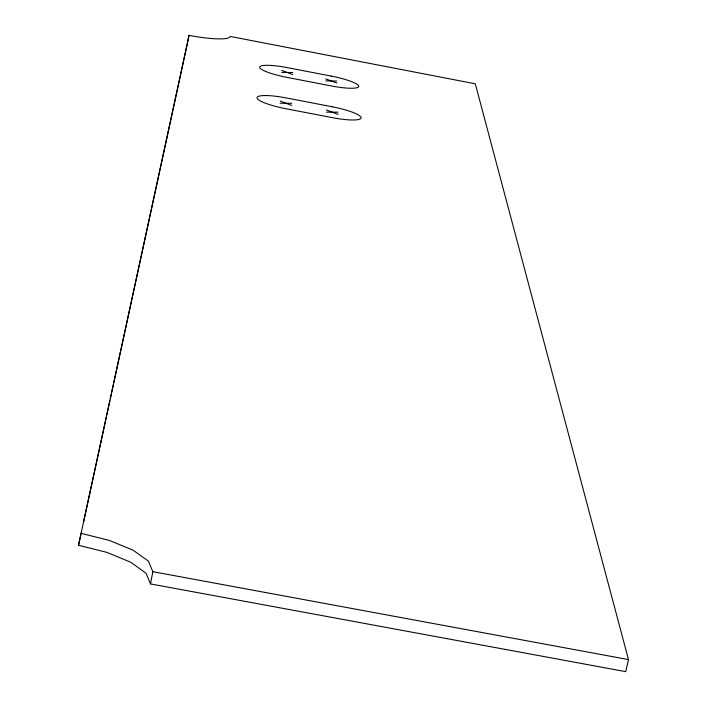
<?xml version="1.0" encoding="UTF-8"?>
<svg xmlns="http://www.w3.org/2000/svg" width="707" height="707" viewBox="0 0 707 707"><rect width="100%" height="100%" fill="white"/><g stroke="black" fill="none" stroke-linecap="round" stroke-linejoin="round"><path stroke-width="1.06" d="M78.512 545.265L188.999 35.35A40.458 6.672 10.9 0 0 230.129 36.428L475.298 83.806L628.488 659.587L625.73 671.65L150.485 583.911L146.049 573.262L130.777 562.242L107.102 552.441L78.512 545.265L80.854 534.483M187.929 41.015L188.999 35.35M150.485 583.911L152.853 571.689L148.399 561.128L133.093 550.179L109.391 540.431L80.775 533.264M83.426 522.632L106.35 417.015M106.819 414.859L109.859 400.842M110.327 398.686L111.264 394.382M111.733 392.226L113.367 384.679M113.836 382.522L187.753 41.952M326.501 112.139L337.99 112.183M280.14 103.222L291.805 103.293M325.794 80.898L336.726 81.049M281.686 72.397L292.786 72.565M152.853 571.689L628.488 659.587M325.75 78.928L336.815 83.028M281.784 70.444L292.725 74.527M326.457 109.965L338.079 114.366M280.255 101.074L291.735 105.458M331.115 76.064L287.449 67.642A28.05 4.825 11.2 0 0 259.699 67.209A28.05 4.825 11.2 0 0 287.042 77.399L331.433 85.962A28.024 4.825 11.3 0 0 358.758 86.316A28.024 4.825 11.3 0 0 331.115 76.064M332.087 106.748L286.202 97.911A29.482 5.338 11.2 0 0 257.03 97.734A29.482 5.338 11.2 0 0 285.761 108.701L332.431 117.671A29.455 5.329 11.3 0 0 361.144 117.769A29.455 5.329 11.3 0 0 332.087 106.748"/></g></svg>
